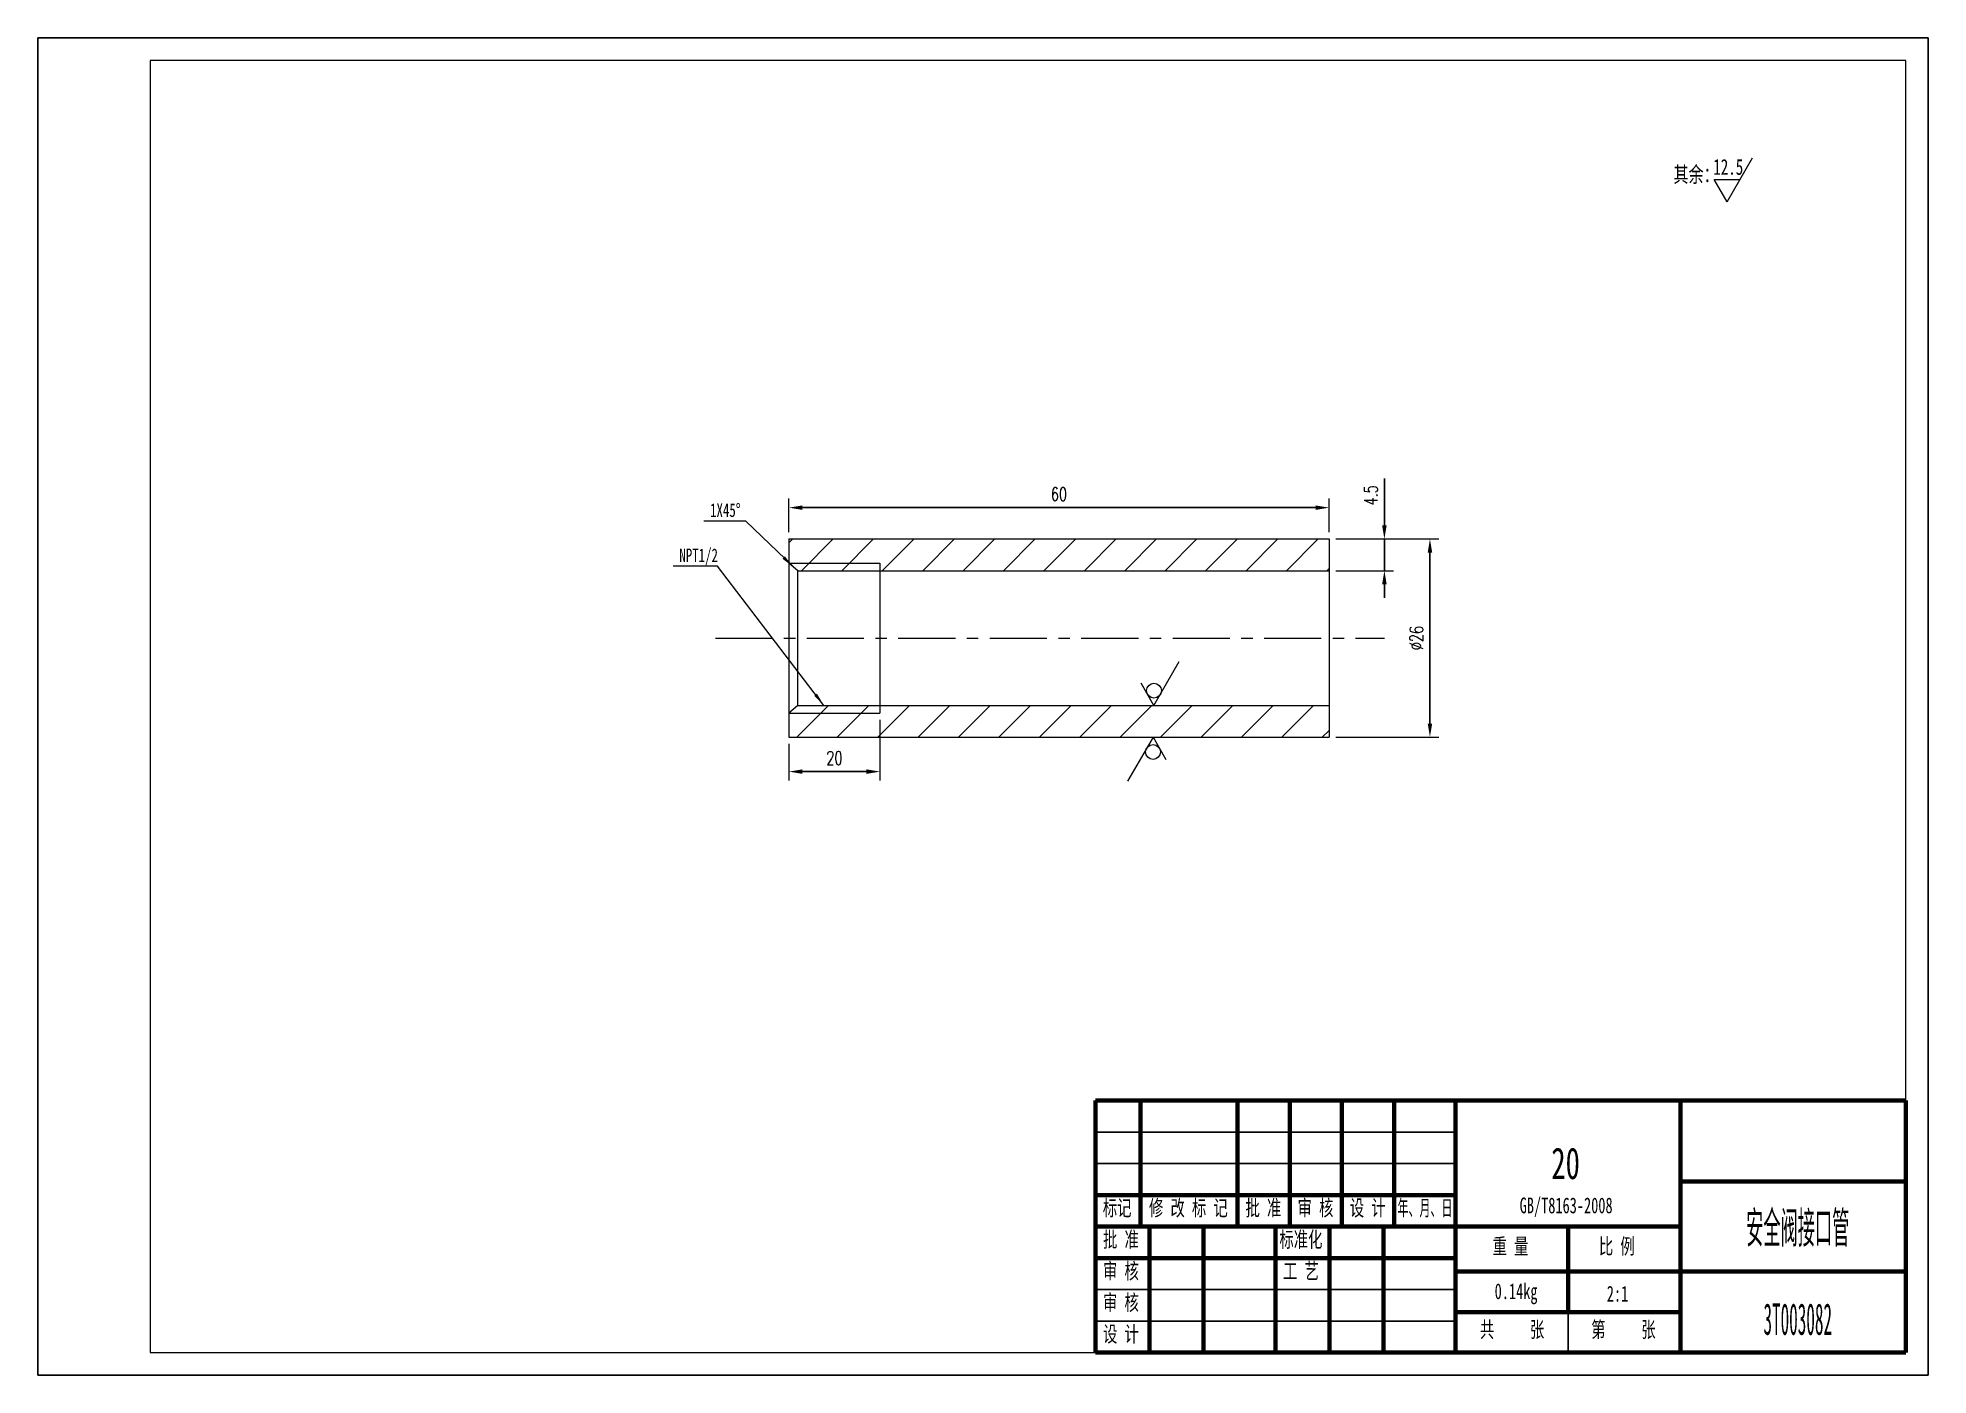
# Model space of a CAD drawing. Header units: millimetres. Extents: x 0 to 210, y 0 to 149.
import ezdxf

# ---------------------------------------------------------------- set-up
doc = ezdxf.new("R2010")
doc.units = ezdxf.units.MM
for name, pattern in [('CENTER', [50.8, 31.75, -6.35, 6.35, -6.35]), ('EB_DASH', [6, 3, -3]), ('EB_DASHDOT', [39, 30, -3, 3, -3])]:
    doc.linetypes.add(name, pattern=pattern)
for name, color, linetype, lineweight in [('中心线', 1, 'CENTER', 9), ('尺寸线', 4, 'Continuous', 9), ('标注线', 4, 'Continuous', 5), ('点划线', 1, 'EB_DASHDOT', 5), ('粗线', 7, 'Continuous', 15), ('细线', 3, 'Continuous', 5), ('虚线', 2, 'EB_DASH', 5)]:
    doc.layers.add(name, color=color, linetype=linetype, lineweight=lineweight)
doc.layers.add('边框', color=7, linetype='Continuous', lineweight=18, plot=False)
doc.styles.get("Standard").update_dxf_attribs({"font": 'romans.shx', "width": 0.7})
doc.styles.add('TextStyle1', font='', dxfattribs={"width": 0.510669})
doc.styles.add('UserTxtStyle4', font='', dxfattribs={"width": 0.667})
doc.styles.add('机械', font='', dxfattribs={"width": 0.4})
doc.styles.add('标准', font='', dxfattribs={"width": 0.667})
doc.styles.get('TextStyle1').set_extended_font_data('宋体')
doc.styles.get('UserTxtStyle4').set_extended_font_data('宋体')
doc.styles.get('机械').set_extended_font_data('宋体')
doc.styles.get('标准').set_extended_font_data('宋体')
doc.dimstyles.new('标准', dxfattribs={"dimscale": 0.5, "dimtxt": 3, "dimasz": 3, "dimexe": 2, "dimexo": 1.5, "dimgap": 1.5, "dimtad": 1, "dimdec": 1, "dimzin": 12, "dimdsep": 46, "dimtxsty": 'Standard', "dimcen": 0, "dimdle": 6, "dimclrd": 256, "dimclre": 256, "dimclrt": 256, "dimadec": 1, "dimazin": 3, "dimtfac": 1, "dimtdec": 1, "dimtmove": 0, "dimatfit": 0, "dimfxl": 0, "dimtolj": 1, "dimarcsym": 0})

# ---------------------------------------------------------------- blocks, each defined once
blk = doc.blocks.new('*X41')
at = {"layer": '尺寸线', "linetype": 'ByBlock'}
for points in [[(83.44, 96.33), (84.94, 96.08), (84.94, 96.58)], [(143.44, 96.33), (141.94, 96.08), (141.94, 96.58)]]:
    blk.add_hatch(color=256, dxfattribs=at).paths.add_polyline_path(points, flags=0)
for p, q in [((83.44, 93.6), (83.44, 97.33)), ((143.44, 93.6), (143.44, 97.33))]:
    blk.add_line(p, q, dxfattribs=at)
at = {"layer": '尺寸线', "linetype": 'ByBlock', "lineweight": -2}
blk.add_line((84.94, 96.33), (141.94, 96.33), dxfattribs=at)
at = {"layer": '尺寸线', "linetype": 'ByBlock', "insert": (113.44, 97.83), "char_height": 1.5, "width": 2.55, "attachment_point": 5}
blk.add_mtext('60', dxfattribs=at)
blk = doc.blocks.new('*X42')
at = {"layer": '尺寸线', "linetype": 'ByBlock'}
for points in [[(154.65, 92.85), (154.9, 91.35), (154.4, 91.35)], [(154.65, 70.85), (154.9, 72.35), (154.4, 72.35)]]:
    blk.add_hatch(color=256, dxfattribs=at).paths.add_polyline_path(points, flags=0)
for p, q in [((144.19, 92.85), (155.65, 92.85)), ((144.19, 70.85), (155.65, 70.85))]:
    blk.add_line(p, q, dxfattribs=at)
at = {"layer": '尺寸线', "linetype": 'ByBlock', "lineweight": -2}
blk.add_line((154.65, 72.35), (154.65, 91.35), dxfattribs=at)
at = {"layer": '尺寸线', "linetype": 'ByBlock', "insert": (153.15, 81.85), "char_height": 1.5, "width": 4.65, "attachment_point": 5, "rotation": 90}
blk.add_mtext('%%C26', dxfattribs=at)
blk = doc.blocks.new('*X43')
at = {"layer": '尺寸线', "linetype": 'Continuous'}
blk.add_hatch(color=256, dxfattribs=at).paths.add_polyline_path([(87.32, 74.37), (86.26, 75.45), (86.55, 75.68)], flags=0)
for p, q in [((75.5, 89.82), (70.57, 89.82)), ((87.32, 74.37), (75.5, 89.82))]:
    blk.add_line(p, q, dxfattribs=at)
at = {"layer": '尺寸线'}
blk.add_line((70.57, 89.82), (70.57, 89.82), dxfattribs=at)
blk = doc.blocks.new('*X44')
at = {"layer": '尺寸线', "linetype": 'ByBlock'}
for points in [[(83.44, 67.02), (84.94, 66.77), (84.94, 67.27)], [(93.54, 67.02), (92.04, 66.77), (92.04, 67.27)]]:
    blk.add_hatch(color=256, dxfattribs=at).paths.add_polyline_path(points, flags=0)
for p, q in [((93.54, 72.76), (93.54, 66.02)), ((83.44, 70.1), (83.44, 66.02))]:
    blk.add_line(p, q, dxfattribs=at)
at = {"layer": '尺寸线', "linetype": 'ByBlock', "lineweight": -2}
blk.add_line((84.94, 67.02), (92.04, 67.02), dxfattribs=at)
at = {"layer": '尺寸线', "linetype": 'ByBlock', "insert": (88.49, 68.52), "char_height": 1.5, "width": 2.55, "attachment_point": 5}
blk.add_mtext('20', dxfattribs=at)
blk = doc.blocks.new('*X45')
at = {"layer": '尺寸线', "linetype": 'Continuous'}
blk.add_hatch(color=256, dxfattribs=at).paths.add_polyline_path([(83.94, 89.75), (82.73, 90.65), (82.99, 90.92)], flags=0)
for p, q in [((78.64, 94.83), (73.99, 94.83)), ((83.94, 89.75), (78.64, 94.83))]:
    blk.add_line(p, q, dxfattribs=at)
at = {"layer": '尺寸线'}
blk.add_line((73.99, 94.83), (73.99, 94.83), dxfattribs=at)
blk = doc.blocks.new('*X46')
at = {"layer": '尺寸线', "linetype": 'ByBlock'}
for points in [[(149.59, 92.85), (149.84, 94.35), (149.34, 94.35)], [(149.59, 89.32), (149.84, 87.82), (149.34, 87.82)]]:
    blk.add_hatch(color=256, dxfattribs=at).paths.add_polyline_path(points, flags=0)
at = {"layer": '尺寸线', "linetype": 'ByBlock', "lineweight": -2}
for p, q in [((149.59, 99.55), (149.59, 94.35)), ((149.59, 89.32), (149.59, 92.85)), ((143.44, 89.32), (143.44, 89.32)), ((149.59, 87.82), (149.59, 86.32))]:
    blk.add_line(p, q, dxfattribs=at)
at = {"layer": '尺寸线', "linetype": 'ByBlock'}
for p, q in [((144.19, 92.85), (150.59, 92.85)), ((144.19, 89.32), (150.59, 89.32))]:
    blk.add_line(p, q, dxfattribs=at)
at = {"layer": '尺寸线', "linetype": 'ByBlock', "insert": (148.09, 97.7), "char_height": 1.5, "width": 3, "attachment_point": 5, "rotation": 90}
blk.add_mtext('4.5', dxfattribs=at)

msp = doc.modelspace()

# ---------------------------------------------------------------- hatches: boundary and pattern name
at = {"layer": '尺寸线'}
h = msp.add_hatch(dxfattribs=at)
h.set_pattern_fill('ANSI31', color=256, style=0, pattern_type=0)
h.paths.add_polyline_path([(143.44, 89.32), (143.44, 92.85), (83.44, 92.85), (83.44, 90.18), (93.54, 90.18), (93.54, 89.32)], flags=0)
h.paths.add_polyline_path([(93.54, 89.32), (93.54, 90.18), (83.44, 90.18), (84.44, 89.32)], flags=0)
h.paths.add_polyline_path([(93.54, 73.51), (93.54, 74.37), (84.44, 74.37), (83.44, 73.51)], flags=0)
h.paths.add_polyline_path([(143.44, 70.85), (143.44, 74.37), (93.54, 74.37), (93.54, 73.51), (83.44, 73.51), (83.44, 70.85)], flags=0)

# ---------------------------------------------------------------- linework, layer by layer
at = {"layer": '中心线', "ltscale": 0.2}
msp.add_line((75.27, 81.85), (149.6, 81.85), dxfattribs=at)
at = {"layer": '尺寸线'}
for centre in [(123.99, 76.01), (123.89, 69.2)]:
    msp.add_circle(centre, 0.822, dxfattribs=at)
at = {"layer": '标注线'}
for p, q in [((187.67, 130.3), (190.49, 135.18)), ((186.24, 132.78), (189.1, 132.78)), ((187.67, 130.3), (186.24, 132.78)), ((123.99, 74.37), (126.81, 79.25)), ((123.99, 74.37), (122.56, 76.85)), ((123.89, 70.85), (121.07, 65.96)), ((123.89, 70.85), (125.32, 68.37))]:
    msp.add_line(p, q, dxfattribs=at)
at = {"layer": '点划线', "linetype": 'Continuous', "lineweight": 25}
for p, q in [((157.5, 27), (117.5, 27)), ((157.5, 23.5), (117.5, 23.5)), ((157.5, 9.5), (117.5, 9.5)), ((157.5, 6), (117.5, 6))]:
    msp.add_line(p, q, dxfattribs=at)
at = {"layer": '粗线'}
for p, q in [((207.5, 146), (12.5, 146)), ((12.5, 146), (12.5, 2.5)), ((207.5, 2.5), (207.5, 146)), ((83.44, 92.85), (143.44, 92.85)), ((83.44, 92.85), (83.44, 70.85)), ((143.44, 92.85), (143.44, 70.85)), ((84.44, 89.32), (83.44, 90.18)), ((84.44, 89.32), (93.54, 89.32)), ((84.44, 74.37), (84.44, 89.32)), ((93.54, 90.18), (93.54, 73.51)), ((93.54, 89.32), (143.44, 89.32)), ((84.44, 74.37), (83.44, 73.51)), ((84.44, 74.37), (93.54, 74.37)), ((93.54, 74.37), (143.44, 74.37)), ((83.44, 70.85), (143.44, 70.85)), ((12.5, 2.5), (207.5, 2.5))]:
    msp.add_line(p, q, dxfattribs=at)
at = {"layer": '粗线', "linetype": 'Continuous', "lineweight": 70}
for p, q in [((117.5, 30.5), (207.5, 30.5)), ((117.5, 30.5), (117.5, 2.5)), ((122.5, 16.5), (122.5, 30.5)), ((133.29, 16.5), (133.29, 30.5)), ((139.08, 16.5), (139.08, 30.5)), ((144.87, 16.5), (144.87, 30.5)), ((150.67, 16.5), (150.67, 30.5)), ((157.5, 30.5), (157.5, 2.5)), ((182.5, 2.5), (182.5, 30.5)), ((207.5, 30.5), (207.5, 2.5)), ((207.5, 21.5), (182.5, 21.5)), ((157.5, 20), (117.5, 20)), ((182.5, 16.5), (117.5, 16.5)), ((123.5, 2.5), (123.5, 16.5)), ((129.5, 2.5), (129.5, 16.5)), ((137.5, 2.5), (137.5, 16.5)), ((143.5, 2.5), (143.5, 16.5)), ((149.5, 2.5), (149.5, 16.5)), ((170, 16.5), (170, 7)), ((157.5, 13), (117.5, 13)), ((182.5, 11.5), (157.5, 11.5)), ((207.5, 11.5), (182.5, 11.5)), ((182.5, 7), (157.5, 7)), ((207.5, 2.5), (117.5, 2.5))]:
    msp.add_line(p, q, dxfattribs=at)
at = {"layer": '细线'}
for p, q in [((83.44, 90.18), (93.54, 90.18)), ((83.44, 73.51), (93.54, 73.51))]:
    msp.add_line(p, q, dxfattribs=at)
at = {"layer": '虚线', "linetype": 'Continuous', "lineweight": 25}
msp.add_line((170, 7), (170, 2.5), dxfattribs=at)
at = {"layer": '边框', "linetype": 'Continuous', "lineweight": 25}
for p, q in [((0, 0), (0, 148.5)), ((0, 148.5), (210, 148.5)), ((210, 148.5), (210, 0)), ((210, 0), (0, 0))]:
    msp.add_line(p, q, dxfattribs=at)

# ---------------------------------------------------------------- block references
at = {"layer": '尺寸线'}
for name in ['*X45', '*X43']:
    msp.add_blockref(name, (0, 0), dxfattribs=at)

# ---------------------------------------------------------------- texts
at = {"layer": '尺寸线', "char_height": 1.5, "width": 5.1673, "attachment_point": 1}
for s, insert in [('{\\fSimSun|b0|i0|c119|p8;1X45%%D}', (74.68, 96.8)), ('{\\fSimSun|b0|i0|c119|p8;NPT1/2}', (71.27, 91.79))]:
    msp.add_mtext(s, dxfattribs=dict(at, insert=insert))
at = {"layer": '标注线', "char_height": 1.75, "attachment_point": 1}
for s, insert, width in [('其余：', (181.71, 134.21), 19.5737), ('{\\fSimSun|b0|i0|c119|p8;12.5}', (186.12, 135.04), 2.6597)]:
    msp.add_mtext(s, dxfattribs=dict(at, insert=insert, width=width))
at = {"layer": '标注线', "attachment_point": 5}
for s, insert, char_height, width, style in [('20', (169.72, 23.5), 3.5, 5.9659, '标准'), ('GB/T8163-2008', (169.78, 18.64), 1.75, 21.2958, '标准'), ('安全阀接口管', (195.51, 16.2), 3.5, 20.9689, '机械'), ('0.14kg', (164.22, 9.03), 1.75, 9.7011, '标准'), ('2:1', (175.49, 9.03), 1.75, 4.4745, '标准'), ('3T003082', (195.51, 6.2), 3.5, 27.7859, '机械')]:
    msp.add_mtext(s, dxfattribs=dict(at, insert=insert, char_height=char_height, width=width, style=style))
at = {"layer": '粗线', "char_height": 1.75, "attachment_point": 1}
for s, insert, width, style in [('标记', (118.31, 19.45), 6.3421, 'UserTxtStyle4'), ('修 改 标 记', (123.44, 19.45), 17.9757, 'UserTxtStyle4'), ('批 准', (134.16, 19.45), 8.0281, 'UserTxtStyle4'), ('审 核', (139.95, 19.45), 7.8725, 'UserTxtStyle4'), ('设 计', (145.75, 19.45), 7.9762, 'UserTxtStyle4'), ('年、月、日', (151.05, 19.45), 12.144, 'TextStyle1'), ('批 准', (118.33, 15.95), 8.0281, 'UserTxtStyle4'), ('标准化', (137.93, 15.95), 9.6752, 'UserTxtStyle4'), ('重 量', (161.61, 15.2), 8.0281, 'UserTxtStyle4'), ('比 例', (173.42, 15.2), 7.5352, 'UserTxtStyle4'), ('审 核', (118.33, 12.45), 7.8725, 'UserTxtStyle4'), ('工 艺', (138.33, 12.45), 7.9243, 'UserTxtStyle4'), ('审 核', (118.33, 8.95), 7.8725, 'UserTxtStyle4'), ('设 计', (118.33, 5.45), 7.9762, 'UserTxtStyle4'), ('共     张', (160.2, 5.95), 14.6814, 'UserTxtStyle4'), ('第     张', (172.57, 5.95), 14.6684, 'UserTxtStyle4')]:
    msp.add_mtext(s, dxfattribs=dict(at, insert=insert, width=width, style=style))

# ---------------------------------------------------------------- dimensions: what is measured, and where the dimension line sits
at = {"layer": '尺寸线'}
dim = msp.add_linear_dim(base=(143.44, 96.33), p1=(83.44, 92.85), p2=(143.44, 92.85), dimstyle='标准', override={"dimsah": 1, "dimtzin": 0}, dxfattribs=at)
dim.commit()
dim.dimension.update_dxf_attribs({"geometry": '*X41', "text_midpoint": (113.44, 97.83)})
for base, p1, text, picture, middle in [((149.59, 92.85), (143.44, 89.32), '4.5', '*X46', (148.09, 97.7)), ((154.65, 92.85), (143.44, 70.85), '%%C26', '*X42', (153.15, 81.85))]:
    dim = msp.add_linear_dim(base=base, p1=p1, p2=(143.44, 92.85), angle=90, text=text, dimstyle='标准', override={"dimsah": 1, "dimtzin": 0}, dxfattribs=at)
    dim.commit()
    dim.dimension.update_dxf_attribs({"geometry": picture, "text_midpoint": middle})
dim = msp.add_linear_dim(base=(93.54, 67.02), p1=(83.44, 70.85), p2=(93.54, 73.51), text='20', dimstyle='标准', override={"dimsah": 1, "dimtzin": 0}, dxfattribs=at)
dim.commit()
dim.dimension.update_dxf_attribs({"geometry": '*X44', "text_midpoint": (88.49, 68.52)})

doc.saveas('drawing.dxf')
